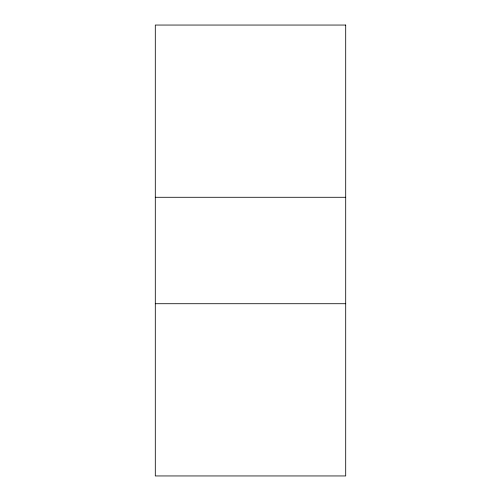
<?xml version="1.0" encoding="UTF-8"?>
<svg xmlns="http://www.w3.org/2000/svg" width="501" height="501" viewBox="0 0 501 501"><rect width="100%" height="100%" fill="white"/><g stroke="black" fill="none" stroke-linecap="round" stroke-linejoin="round"><path stroke-width="0.75" d="M155.297 197.281L345.703 197.281M155.297 303.719L345.703 303.719M345.703 25.05L155.297 25.05L155.297 475.95L345.703 475.95L345.703 25.05"/></g></svg>
